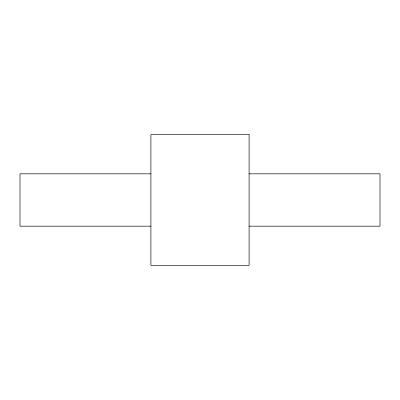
<?xml version="1.0" encoding="UTF-8"?>
<svg xmlns="http://www.w3.org/2000/svg" width="400" height="400" viewBox="0 0 400 400"><rect width="100%" height="100%" fill="white"/><g stroke="black" fill="none" stroke-linecap="round" stroke-linejoin="round"><path stroke-width="0.6" d="M150.91 173.82L20 173.82L20 226.18L150.91 226.18M249.09 173.82L380 173.82L380 226.18L249.09 226.18M249.09 134.545L150.91 134.545L150.91 265.455L249.09 265.455L249.09 134.545"/></g></svg>
